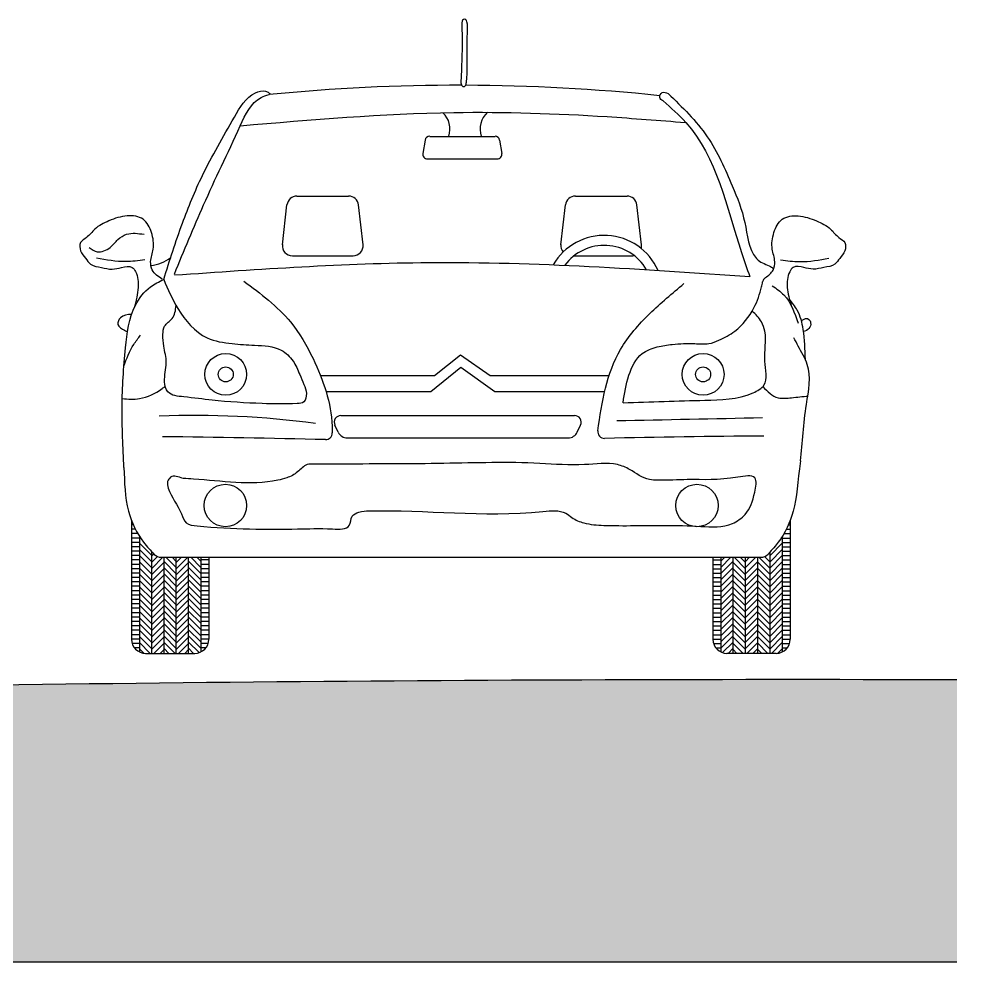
# Model space of a CAD drawing. Header units: inches. Extents: x -309 to 190, y -1585 to -1350.
# Drawn here: x 176.493 to 179.358, y -1441.357 to -1438.527 of the extents above; entities that cross this region are included whole.
import ezdxf

# ---------------------------------------------------------------- set-up
doc = ezdxf.new("R2010")
doc.units = ezdxf.units.IN
doc.header["$MEASUREMENT"] = 0
doc.layers.get('0').update_dxf_attribs({"color": 9, "linetype": 'CONTINUOUS'})
doc.layers.add('color gris', color=9, linetype='CONTINUOUS')

# ---------------------------------------------------------------- blocks, each defined once
blk = doc.blocks.new('*X74')
at = {"color": 0, "linetype": 'ByBlock'}
for p, q in [((19.331, 4.125), (19.556, 4.125)), ((19.331, 4), (19.556, 4)), ((19.331, 3.875), (19.556, 3.875)), ((19.331, 3.75), (19.556, 3.75)), ((19.331, 3.625), (19.556, 3.625)), ((19.331, 3.5), (19.556, 3.5)), ((19.331, 3.375), (19.556, 3.375)), ((19.349, 3.25), (19.556, 3.25)), ((19.413, 3.125), (19.556, 3.125))]:
    blk.add_line(p, q, dxfattribs=at)
blk = doc.blocks.new('Citroen forntal')
for p, q in [((-0.1228, -0.167), (-0.1296, -0.2066)), ((-0.109, -0.1555), (0.0871, -0.1555)), ((0.1009, -0.167), (0.1077, -0.2066)), ((-0.1158, -0.2229), (0.0939, -0.2229)), ((-0.5074, -0.3348), (-0.3526, -0.3348)), ((0.3285, -0.3348), (0.4833, -0.3348)), ((-0.5509, -0.4806), (-0.5372, -0.3613)), ((-0.309, -0.4806), (-0.3227, -0.3613)), ((0.2849, -0.4806), (0.2987, -0.3613)), ((0.5269, -0.4806), (0.5131, -0.3613)), ((-0.5211, -0.514), (-0.3388, -0.514)), ((0.3244, -0.514), (0.4971, -0.514)), ((-0.0943, -0.8737), (-0.0161, -0.811)), ((-0.0161, -0.811), (0.0722, -0.8737)), ((-0.1051, -0.9209), (-0.015, -0.8486)), ((-0.015, -0.8486), (0.0868, -0.9209)), ((-0.4366, -0.8737), (-0.0943, -0.8737)), ((0.0722, -0.8737), (0.4294, -0.8737)), ((-0.4201, -0.9209), (-0.1051, -0.9209)), ((0.0868, -0.9209), (0.4163, -0.9209)), ((-0.3753, -0.9934), (0.3257, -0.9934)), ((-0.3836, -1.0431), (-0.3935, -1.0218)), ((0.334, -1.0431), (0.3439, -1.0218)), ((-0.3564, -1.0605), (0.3068, -1.0605)), ((-1.0038, -1.3079), (-1.0038, -1.6648)), ((-1.0037, -1.3082), (-1.0038, -1.3082)), ((0.973, -1.3082), (0.9731, -1.3082)), ((0.9731, -1.3079), (0.9731, -1.6648)), ((-0.9983, -1.3213), (-1.0038, -1.3213)), ((-0.9921, -1.3345), (-1.0038, -1.3345)), ((0.9614, -1.3345), (0.9731, -1.3345)), ((0.9676, -1.3213), (0.9731, -1.3213)), ((-0.985, -1.3477), (-1.0038, -1.3477)), ((-0.98, -1.3609), (-1.0038, -1.3609)), ((-0.98, -1.3741), (-1.0038, -1.3741)), ((-0.98, -1.356), (-0.98, -1.7028)), ((-0.9769, -1.3608), (-0.98, -1.3577)), ((0.9462, -1.3608), (0.9493, -1.3577)), ((0.9493, -1.356), (0.9493, -1.7028)), ((0.9493, -1.3609), (0.9731, -1.3609)), ((0.9493, -1.3741), (0.9731, -1.3741)), ((0.9543, -1.3477), (0.9731, -1.3477)), ((-0.98, -1.3873), (-1.0038, -1.3873)), ((-0.98, -1.4005), (-1.0038, -1.4005)), ((-0.9431, -1.4132), (-0.98, -1.3763)), ((-0.9431, -1.4319), (-0.98, -1.395)), ((-0.9431, -1.707), (-0.9431, -1.4022)), ((0.9124, -1.4132), (0.9493, -1.3763)), ((0.9124, -1.4319), (0.9493, -1.395)), ((0.9124, -1.707), (0.9124, -1.4027)), ((0.9493, -1.3873), (0.9731, -1.3873)), ((0.9493, -1.4005), (0.9731, -1.4005)), ((-0.98, -1.4136), (-1.0038, -1.4136)), ((-0.98, -1.4268), (-1.0038, -1.4268)), ((-0.9431, -1.4507), (-0.98, -1.4138)), ((-0.9431, -1.4693), (-0.98, -1.4324)), ((-0.9431, -1.4148), (-0.9369, -1.4086)), ((-0.9431, -1.4334), (-0.926, -1.4163)), ((-0.9431, -1.4521), (-0.9097, -1.4187)), ((-0.9062, -1.707), (-0.9062, -1.4187)), ((-0.8693, -1.4685), (-0.9062, -1.4316)), ((-0.8693, -1.4499), (-0.9005, -1.4187)), ((-0.8693, -1.4312), (-0.8819, -1.4187)), ((-0.8693, -1.707), (-0.8693, -1.4187)), ((-0.8693, -1.453), (-0.835, -1.4187)), ((-0.8693, -1.4343), (-0.8537, -1.4187)), ((-0.8324, -1.707), (-0.8324, -1.4187)), ((-0.7955, -1.4677), (-0.8324, -1.4308)), ((-0.7955, -1.4491), (-0.8259, -1.4187)), ((-0.7955, -1.4305), (-0.8073, -1.4187)), ((-0.7955, -1.4187), (-0.7955, -1.7028)), ((-0.7717, -1.4268), (-0.7955, -1.4268)), ((-0.7717, -1.4187), (-0.7717, -1.6648)), ((0.7411, -1.4187), (0.7411, -1.6648)), ((0.7411, -1.4268), (0.7648, -1.4268)), ((0.7648, -1.4187), (0.7648, -1.7028)), ((0.7648, -1.4491), (0.7952, -1.4187)), ((0.7648, -1.4305), (0.7766, -1.4187)), ((0.7648, -1.4677), (0.8017, -1.4308)), ((0.8017, -1.707), (0.8017, -1.4187)), ((0.8386, -1.453), (0.8043, -1.4187)), ((0.8386, -1.4343), (0.823, -1.4187)), ((0.8386, -1.707), (0.8386, -1.4187)), ((0.8386, -1.4312), (0.8512, -1.4187)), ((0.8386, -1.4499), (0.8698, -1.4187)), ((0.8386, -1.4685), (0.8755, -1.4316)), ((0.8755, -1.707), (0.8755, -1.4187)), ((0.9124, -1.4521), (0.879, -1.4187)), ((0.9124, -1.4334), (0.8956, -1.4166)), ((0.9124, -1.4507), (0.9493, -1.4138)), ((0.9124, -1.4693), (0.9493, -1.4324)), ((0.9493, -1.4136), (0.9731, -1.4136)), ((0.9493, -1.4268), (0.9731, -1.4268)), ((-0.98, -1.44), (-1.0038, -1.44)), ((-0.98, -1.4532), (-1.0038, -1.4532)), ((-0.9431, -1.488), (-0.98, -1.451)), ((-0.9431, -1.4707), (-0.9062, -1.4338)), ((-0.9431, -1.4894), (-0.9062, -1.4525)), ((-0.8693, -1.4872), (-0.9062, -1.4503)), ((-0.8693, -1.4716), (-0.8324, -1.4347)), ((-0.8693, -1.4903), (-0.8324, -1.4534)), ((-0.7955, -1.4864), (-0.8324, -1.4495)), ((-0.7717, -1.44), (-0.7955, -1.44)), ((-0.7717, -1.4532), (-0.7955, -1.4532)), ((0.7411, -1.44), (0.7648, -1.44)), ((0.7411, -1.4532), (0.7648, -1.4532)), ((0.7648, -1.4864), (0.8017, -1.4495)), ((0.8386, -1.4716), (0.8017, -1.4347)), ((0.8386, -1.4903), (0.8017, -1.4534)), ((0.8386, -1.4872), (0.8755, -1.4503)), ((0.9124, -1.4707), (0.8755, -1.4338)), ((0.9124, -1.4894), (0.8755, -1.4525)), ((0.9124, -1.488), (0.9493, -1.451)), ((0.9493, -1.44), (0.9731, -1.44)), ((0.9493, -1.4532), (0.9731, -1.4532)), ((-0.98, -1.4664), (-1.0038, -1.4664)), ((-0.98, -1.4796), (-1.0038, -1.4796)), ((-0.9431, -1.5066), (-0.98, -1.4697)), ((-0.9431, -1.5252), (-0.98, -1.4883)), ((-0.9431, -1.5082), (-0.9062, -1.4712)), ((-0.9431, -1.5268), (-0.9062, -1.4899)), ((-0.8693, -1.5058), (-0.9062, -1.4689)), ((-0.8693, -1.5245), (-0.9062, -1.4876)), ((-0.8693, -1.5089), (-0.8324, -1.472)), ((-0.7955, -1.505), (-0.8324, -1.4681)), ((-0.7955, -1.5237), (-0.8324, -1.4868)), ((-0.7717, -1.4664), (-0.7955, -1.4664)), ((-0.7717, -1.4796), (-0.7955, -1.4796)), ((0.7411, -1.4664), (0.7648, -1.4664)), ((0.7411, -1.4796), (0.7648, -1.4796)), ((0.7648, -1.505), (0.8017, -1.4681)), ((0.7648, -1.5237), (0.8017, -1.4868)), ((0.8386, -1.5089), (0.8017, -1.472)), ((0.8386, -1.5058), (0.8755, -1.4689)), ((0.8386, -1.5245), (0.8755, -1.4876)), ((0.9124, -1.5082), (0.8755, -1.4712)), ((0.9124, -1.5268), (0.8755, -1.4899)), ((0.9124, -1.5066), (0.9493, -1.4697)), ((0.9124, -1.5252), (0.9493, -1.4883)), ((0.9493, -1.4664), (0.9731, -1.4664)), ((0.9493, -1.4796), (0.9731, -1.4796)), ((-0.98, -1.4928), (-1.0038, -1.4928)), ((-0.98, -1.5059), (-1.0038, -1.5059)), ((-0.9431, -1.5439), (-0.98, -1.507)), ((-0.9431, -1.5454), (-0.9062, -1.5085)), ((-0.8693, -1.5431), (-0.9062, -1.5062)), ((-0.8693, -1.5276), (-0.8324, -1.4907)), ((-0.8693, -1.5462), (-0.8324, -1.5093)), ((-0.7955, -1.5423), (-0.8324, -1.5054)), ((-0.7717, -1.4928), (-0.7955, -1.4928)), ((-0.7717, -1.5059), (-0.7955, -1.5059)), ((0.7411, -1.4928), (0.7648, -1.4928)), ((0.7411, -1.5059), (0.7648, -1.5059)), ((0.7648, -1.5423), (0.8017, -1.5054)), ((0.8386, -1.5276), (0.8017, -1.4907)), ((0.8386, -1.5462), (0.8017, -1.5093)), ((0.8386, -1.5431), (0.8755, -1.5062)), ((0.9124, -1.5454), (0.8755, -1.5085)), ((0.9124, -1.5439), (0.9493, -1.507)), ((0.9493, -1.4928), (0.9731, -1.4928)), ((0.9493, -1.5059), (0.9731, -1.5059)), ((-0.98, -1.5191), (-1.0038, -1.5191)), ((-0.98, -1.5323), (-1.0038, -1.5323)), ((-0.98, -1.5455), (-1.0038, -1.5455)), ((-0.9431, -1.5625), (-0.98, -1.5256)), ((-0.9431, -1.5812), (-0.98, -1.5443)), ((-0.9431, -1.5641), (-0.9062, -1.5272)), ((-0.9431, -1.5827), (-0.9062, -1.5458)), ((-0.8693, -1.5618), (-0.9062, -1.5249)), ((-0.8693, -1.5804), (-0.9062, -1.5435)), ((-0.8693, -1.5649), (-0.8324, -1.528)), ((-0.8693, -1.5835), (-0.8324, -1.5466)), ((-0.7955, -1.561), (-0.8324, -1.5241)), ((-0.7955, -1.5796), (-0.8324, -1.5427)), ((-0.7717, -1.5191), (-0.7955, -1.5191)), ((-0.7717, -1.5323), (-0.7955, -1.5323)), ((-0.7717, -1.5455), (-0.7955, -1.5455)), ((0.7411, -1.5191), (0.7648, -1.5191)), ((0.7411, -1.5323), (0.7648, -1.5323)), ((0.7411, -1.5455), (0.7648, -1.5455)), ((0.7648, -1.561), (0.8017, -1.5241)), ((0.7648, -1.5796), (0.8017, -1.5427)), ((0.8386, -1.5649), (0.8017, -1.528)), ((0.8386, -1.5835), (0.8017, -1.5466)), ((0.8386, -1.5618), (0.8755, -1.5249)), ((0.8386, -1.5804), (0.8755, -1.5435)), ((0.9124, -1.5641), (0.8755, -1.5272)), ((0.9124, -1.5827), (0.8755, -1.5458)), ((0.9124, -1.5625), (0.9493, -1.5256)), ((0.9124, -1.5812), (0.9493, -1.5443)), ((0.9493, -1.5191), (0.9731, -1.5191)), ((0.9493, -1.5323), (0.9731, -1.5323)), ((0.9493, -1.5455), (0.9731, -1.5455)), ((-0.98, -1.5587), (-1.0038, -1.5587)), ((-0.98, -1.5719), (-1.0038, -1.5719)), ((-0.9431, -1.5998), (-0.98, -1.5629)), ((-0.9431, -1.6014), (-0.9062, -1.5645)), ((-0.8693, -1.5991), (-0.9062, -1.5621)), ((-0.8693, -1.6022), (-0.8324, -1.5653)), ((-0.7955, -1.5983), (-0.8324, -1.5614)), ((-0.7717, -1.5587), (-0.7955, -1.5587)), ((-0.7736, -1.5719), (-0.7955, -1.5719)), ((0.7411, -1.5587), (0.7648, -1.5587)), ((0.7429, -1.5719), (0.7648, -1.5719)), ((0.7648, -1.5983), (0.8017, -1.5614)), ((0.8386, -1.6022), (0.8017, -1.5653)), ((0.8386, -1.5991), (0.8755, -1.5621)), ((0.9124, -1.6014), (0.8755, -1.5645)), ((0.9124, -1.5998), (0.9493, -1.5629)), ((0.9493, -1.5587), (0.9731, -1.5587)), ((0.9493, -1.5719), (0.9731, -1.5719)), ((-0.98, -1.585), (-1.0038, -1.585)), ((-0.98, -1.5982), (-1.0038, -1.5982)), ((-0.9431, -1.6185), (-0.98, -1.5816)), ((-0.9431, -1.6371), (-0.98, -1.6002)), ((-0.9431, -1.62), (-0.9062, -1.5831)), ((-0.9431, -1.6387), (-0.9062, -1.6018)), ((-0.8693, -1.6177), (-0.9062, -1.5808)), ((-0.8693, -1.6363), (-0.9062, -1.5994)), ((-0.8693, -1.6208), (-0.8324, -1.5839)), ((-0.8693, -1.6395), (-0.8324, -1.6026)), ((-0.7955, -1.6169), (-0.8324, -1.58)), ((-0.7955, -1.6356), (-0.8324, -1.5987)), ((0.7648, -1.6169), (0.8017, -1.58)), ((0.7648, -1.6356), (0.8017, -1.5987)), ((0.8386, -1.6208), (0.8017, -1.5839)), ((0.8386, -1.6395), (0.8017, -1.6026)), ((0.8386, -1.6177), (0.8755, -1.5808)), ((0.8386, -1.6363), (0.8755, -1.5994)), ((0.9124, -1.62), (0.8755, -1.5831)), ((0.9124, -1.6387), (0.8755, -1.6018)), ((0.9124, -1.6185), (0.9493, -1.5816)), ((0.9124, -1.6371), (0.9493, -1.6002)), ((0.9493, -1.585), (0.9731, -1.585)), ((0.9493, -1.5982), (0.9731, -1.5982)), ((-0.98, -1.6114), (-1.0038, -1.6114)), ((-0.98, -1.6246), (-1.0038, -1.6246)), ((-0.9431, -1.6558), (-0.98, -1.6189)), ((-0.9431, -1.6573), (-0.9062, -1.6204)), ((-0.8693, -1.655), (-0.9062, -1.6181)), ((-0.8693, -1.6581), (-0.8324, -1.6212)), ((-0.7955, -1.6542), (-0.8324, -1.6173)), ((0.7648, -1.6542), (0.8017, -1.6173)), ((0.8386, -1.6581), (0.8017, -1.6212)), ((0.8386, -1.655), (0.8755, -1.6181)), ((0.9124, -1.6573), (0.8755, -1.6204)), ((0.9124, -1.6558), (0.9493, -1.6189)), ((0.9493, -1.6114), (0.9731, -1.6114)), ((0.9493, -1.6246), (0.9731, -1.6246)), ((-0.98, -1.6378), (-1.0038, -1.6378)), ((-0.98, -1.651), (-1.0038, -1.651)), ((-0.9431, -1.6744), (-0.98, -1.6375)), ((-0.9431, -1.6931), (-0.98, -1.6562)), ((-0.9431, -1.676), (-0.9062, -1.6391)), ((-0.9431, -1.6946), (-0.9062, -1.6577)), ((-0.8693, -1.6736), (-0.9062, -1.6367)), ((-0.8693, -1.6923), (-0.9062, -1.6554)), ((-0.8693, -1.6767), (-0.8324, -1.6398)), ((-0.8693, -1.6954), (-0.8324, -1.6585)), ((-0.7955, -1.6729), (-0.8324, -1.636)), ((-0.7955, -1.6915), (-0.8324, -1.6546)), ((0.7648, -1.6729), (0.8017, -1.636)), ((0.7648, -1.6915), (0.8017, -1.6546)), ((0.8386, -1.6767), (0.8017, -1.6398)), ((0.8386, -1.6954), (0.8017, -1.6585)), ((0.8386, -1.6736), (0.8755, -1.6367)), ((0.8386, -1.6923), (0.8755, -1.6554)), ((0.9124, -1.676), (0.8755, -1.6391)), ((0.9124, -1.6946), (0.8755, -1.6577)), ((0.9124, -1.6744), (0.9493, -1.6375)), ((0.9124, -1.6931), (0.9493, -1.6562)), ((0.9493, -1.6378), (0.9731, -1.6378)), ((0.9493, -1.651), (0.9731, -1.651)), ((-0.98, -1.6642), (-1.0038, -1.6642)), ((-0.98, -1.6773), (-1.0019, -1.6773)), ((-0.98, -1.6905), (-0.9951, -1.6905)), ((-0.9478, -1.707), (-0.98, -1.6748)), ((-0.9369, -1.707), (-0.9062, -1.6764)), ((-0.8732, -1.707), (-0.9062, -1.674)), ((-0.8623, -1.707), (-0.8324, -1.6771)), ((-0.8008, -1.7049), (-0.8324, -1.6733)), ((0.7701, -1.7049), (0.8017, -1.6733)), ((0.8316, -1.707), (0.8017, -1.6771)), ((0.8425, -1.707), (0.8755, -1.674)), ((0.9062, -1.707), (0.8755, -1.6764)), ((0.9171, -1.707), (0.9493, -1.6748)), ((0.9493, -1.6642), (0.9731, -1.6642)), ((0.9493, -1.6773), (0.9712, -1.6773)), ((0.9493, -1.6905), (0.9644, -1.6905)), ((-0.9668, -1.7067), (-0.98, -1.6935)), ((-0.9616, -1.707), (-0.8139, -1.707)), ((-0.9182, -1.707), (-0.9062, -1.695)), ((-0.8919, -1.707), (-0.9062, -1.6927)), ((-0.8437, -1.707), (-0.8324, -1.6958)), ((-0.8173, -1.707), (-0.8324, -1.6919)), ((0.9309, -1.707), (0.7832, -1.707)), ((0.7866, -1.707), (0.8017, -1.6919)), ((0.813, -1.707), (0.8017, -1.6958)), ((0.8612, -1.707), (0.8755, -1.6927)), ((0.8876, -1.707), (0.8755, -1.695)), ((0.9361, -1.7067), (0.9493, -1.6935))]:
    blk.add_line(p, q)
for centre, radius in [((-0.721, -0.8699), 0.0627), ((0.7116, -0.8699), 0.0627), ((-0.721, -0.8699), 0.0226), ((0.7116, -0.8699), 0.0226), ((-0.722, -1.2634), 0.0637), ((0.6931, -1.2634), 0.0637)]:
    blk.add_circle(centre, radius)
for centre, radius, start, end in [((-0.0206, -5.8094), 5.8072, 89.92656, 95.63803), ((-0.0206, -5.8094), 5.8072, 84.04542, 89.8073), ((-0.1158, -0.1335), 0.0677, 341.0728, 46.3353), ((0.1099, -0.1335), 0.0677, 132.2588, 198.9272), ((-0.109, -0.1694), 0.014, 90, 170.2082), ((0.0871, -0.1694), 0.014, 9.7918, 90), ((-0.1158, -0.2089), 0.014, 170.2082, 270), ((0.0939, -0.2089), 0.014, 270, 9.7918), ((-0.5074, -0.3648), 0.03, 90, 173.4106), ((-0.3526, -0.3648), 0.03, 6.5894, 90), ((0.3285, -0.3648), 0.03, 90, 173.4106), ((0.4833, -0.3648), 0.03, 6.5894, 90), ((0.4149, -0.6295), 0.1768, 23.9021, 149.9512), ((-0.5211, -0.484), 0.03, 173.4106, 270), ((-0.3388, -0.484), 0.03, 270, 6.5894), ((0.3147, -0.484), 0.03, 173.4106, 219.2213), ((0.4149, -0.6295), 0.1468, 30.1912, 143.6305), ((0.4971, -0.484), 0.03, 344.5945, 6.5894), ((0.4971, -0.484), 0.03, 270, 284.0345), ((-0.9562, -0.4287), 0.1145, 275.2798, 307.7048), ((0.9098, -0.5961), 0.02, 124.2213, 168.168), ((-0.8127, -3.7321), 2.739, 82.4291, 92.251), ((-0.3753, -1.0134), 0.02, 90, 204.8), ((0.3257, -1.0134), 0.02, 335.2, 90), ((4.2283, -172.6541), 171.6859, 91.114153, 91.260217), ((-1.5196, -48.7521), 47.6991, 88.68103, 89.26919), ((-0.4212, -1.0457), 0.02, 268.681, 359.8309), ((-0.3564, -1.0305), 0.03, 204.8, 270), ((0.3068, -1.0305), 0.03, 270, 335.2), ((0.4154, -1.0418), 0.02, 172.1097, 271.2454), ((1.0959, -32.3415), 31.2871, 90.37046, 91.24537), ((-0.9144, -1.3887), 0.03, 225.0136, 270), ((0.8846, -1.3887), 0.03, 270, 317.275), ((-0.9616, -1.6648), 0.0422, 180, 270), ((-0.8139, -1.6648), 0.0422, 270, 0), ((0.7832, -1.6648), 0.0422, 180, 270), ((0.9309, -1.6648), 0.0422, 270, 0)]:
    blk.add_arc(centre, radius, start, end)
for points in [[(-0.0153, 0.0078), (-0.0123, -0.0034), (-0.007, -0.0064), (-0.0025, -0.0042), (0.0013, 0.0071), (0.0035, 0.1034), (0.0043, 0.1583), (0.0028, 0.1884), (-0.0002, 0.1944), (-0.0078, 0.1952), (-0.0115, 0.1899), (-0.0123, 0.1809), (-0.013, 0.0575), (-0.0153, 0.0056)], [(0.5915, -0.0494), (0.5814, -0.0394), (0.589, -0.0244), (0.6065, -0.0269)], [(-0.8749, -0.5687), (-0.7873, -0.3613), (-0.6773, -0.1239), (-0.6147, -0.039), (-0.5911, -0.0303)], [(0.5915, -0.0494), (0.6597, -0.1137), (0.8266, -0.5041), (0.8516, -0.5766)], [(-0.9113, -0.5841), (-0.9413, -0.5566), (-0.9463, -0.5316), (-0.9388, -0.4941), (-0.9438, -0.4442), (-0.9688, -0.4042), (-1.0163, -0.3942), (-1.0714, -0.4092), (-1.1139, -0.4342), (-1.1389, -0.4592), (-1.1564, -0.4742), (-1.1564, -0.4991), (-1.1414, -0.5216), (-1.1264, -0.5391), (-1.0939, -0.5491), (-1.0614, -0.5541), (-1.0338, -0.5491), (-1.0013, -0.5491), (-0.9913, -0.5616), (-0.9838, -0.6091), (-0.9944, -0.6675)], [(-1.1306, -0.4887), (-1.1071, -0.5017), (-1.0679, -0.4887), (-1.0444, -0.4652), (-1.0183, -0.4495), (-0.966, -0.4495)], [(-0.9638, -0.5266), (-1.0213, -0.5316), (-1.1089, -0.5216)], [(-0.8744, -0.5716), (-0.1115, -0.5341), (0.8516, -0.5766)], [(0.9442, -0.5266), (1.0017, -0.5316), (1.0893, -0.5216)], [(-1.0264, -1.1497), (-1.0319, -0.9674), (-1.0219, -0.79), (-0.9919, -0.6626), (-0.9469, -0.6076), (-0.9072, -0.5849)], [(-0.9072, -0.5849), (-0.8643, -0.6725), (-0.7768, -0.76), (-0.7017, -0.7775), (-0.6342, -0.7825), (-0.5542, -0.7975), (-0.5191, -0.83), (-0.4991, -0.8699), (-0.4866, -0.8999), (-0.4791, -0.9274), (-0.4866, -0.9524), (-0.5066, -0.9574), (-0.6117, -0.9574), (-0.7618, -0.9474), (-0.8468, -0.9374), (-0.8944, -0.9224), (-0.9044, -0.8924), (-0.8994, -0.835), (-0.9069, -0.785), (-0.9094, -0.75), (-0.9044, -0.725), (-0.8819, -0.7025), (-0.87, -0.6629)], [(0.9192, -0.6041), (0.9542, -0.6316), (0.9967, -0.7165)], [(-1.0268, -0.8453), (-0.9969, -0.78), (-0.9769, -0.7525)], [(1.0043, -1.1298), (1.0218, -0.9599), (1.0243, -0.84), (0.9968, -0.785), (0.9843, -0.76)], [(0.8908, -0.9067), (0.9367, -0.9399), (0.9768, -0.9399), (1.0268, -0.9349)], [(-0.8502, -1.1822), (-0.8863, -1.1786), (-0.8953, -1.1912), (-0.8935, -1.2111), (-0.8538, -1.2886), (-0.8394, -1.3156), (-0.8069, -1.3247), (-0.5054, -1.3337), (-0.4007, -1.3337), (-0.3502, -1.3229), (-0.3412, -1.2958), (-0.3213, -1.2832), (-0.2906, -1.2796), (0.231, -1.2814), (0.2996, -1.2868), (0.3177, -1.2994), (0.3538, -1.3156), (0.4133, -1.3229), (0.5956, -1.3229), (0.7048, -1.326), (0.7996, -1.3174), (0.8375, -1.2904), (0.8664, -1.2237), (0.8664, -1.1804), (0.8159, -1.1786), (0.6642, -1.1858), (0.5758, -1.1876), (0.5505, -1.1858), (0.491, -1.1552), (0.4549, -1.1408), (0.3556, -1.1408), (0.222, -1.1371), (-0.0668, -1.1371), (-0.3646, -1.1389), (-0.4567, -1.1389), (-0.4765, -1.1408), (-0.5054, -1.1624), (-0.5379, -1.1804), (-0.565, -1.1876), (-0.8177, -1.184), (-0.8484, -1.1822)]]:
    blk.add_spline(points, degree=3)
for points, knots in [([(-0.9072, -0.5849), (-0.8892, -0.5284), (-0.8557, -0.4228), (-0.7878, -0.2572), (-0.713, -0.1308), (-0.6565, -0.0297), (-0.6074, -0.0164), (-0.5924, -0.0235), (-0.5883, -0.028), (-0.5872, -0.03)], [0, 0, 0, 0, 0.178132, 0.332603, 0.5328214, 0.6291783, 0.6602364, 0.6708806, 0.6776262, 0.6776262, 0.6776262, 0.6776262]), ([(0.6065, -0.0269), (0.6488, -0.0679), (0.7311, -0.1476), (0.7936, -0.2896), (0.8425, -0.4095), (0.8466, -0.4962), (0.8848, -0.5353), (0.9057, -0.5405), (0.9204, -0.5505), (0.9234, -0.5527)], [0, 0, 0, 0, 0.1752285, 0.340652, 0.4568204, 0.5698268, 0.5768981, 0.6194132, 0.6305139, 0.6305139, 0.6305139, 0.6305139]), ([(-0.6772, -0.1237), (-0.4639, -0.1055), (-0.0976, -0.0743), (0.3489, -0.0893), (0.5802, -0.1077), (0.6585, -0.1139)], [0.00261, 0.00261, 0.00261, 0.00261, 0.644131, 1.10458, 1.340372, 1.340372, 1.340372, 1.340372]), ([(0.8985, -0.5795), (0.908, -0.5731), (0.9235, -0.5608), (0.9294, -0.5268), (0.9147, -0.4907), (0.9211, -0.445), (0.9445, -0.3971), (1.0012, -0.3905), (1.0493, -0.407), (1.0933, -0.4285), (1.114, -0.4581), (1.1414, -0.4719), (1.139, -0.5019), (1.1221, -0.5198), (1.1063, -0.5448), (1.0741, -0.5481), (1.0431, -0.5568), (1.0137, -0.5487), (0.9841, -0.5422), (0.9645, -0.571), (0.9615, -0.6117), (0.9704, -0.6447), (0.9754, -0.6622)], [0.0078523, 0.0078523, 0.0078523, 0.0078523, 0.0407006, 0.0661832, 0.1044072, 0.1546304, 0.2017904, 0.2503587, 0.3073975, 0.3567207, 0.3920773, 0.415129, 0.4401157, 0.4671525, 0.4902002, 0.5242211, 0.5571226, 0.5850894, 0.617609, 0.6336154, 0.6816797, 0.7359765, 0.7359765, 0.7359765, 0.7359765]), ([(-0.6667, -0.5901), (-0.6162, -0.6276), (-0.5307, -0.6911), (-0.4428, -0.8447), (-0.4022, -0.9617), (-0.4012, -1.0388), (-0.4012, -1.0457)], [0, 0, 0, 0, 0.1860485, 0.3150792, 0.5254905, 0.5463824, 0.5463824, 0.5463824, 0.5463824]), ([(0.3956, -1.0391), (0.4076, -0.9526), (0.4297, -0.8207), (0.5489, -0.685), (0.6192, -0.6266), (0.6541, -0.5976)], [0.022761, 0.022761, 0.022761, 0.022761, 0.2767601, 0.4153584, 0.5517783, 0.5517783, 0.5517783, 0.5517783]), ([(0.4715, -0.9549), (0.4757, -0.9274), (0.4838, -0.875), (0.5169, -0.8068), (0.5728, -0.786), (0.6262, -0.7785), (0.678, -0.7756), (0.726, -0.781), (0.7667, -0.765), (0.8187, -0.7366), (0.8647, -0.6791), (0.8833, -0.624), (0.8891, -0.5972), (0.8902, -0.592)], [0, 0, 0, 0, 0.0842949, 0.1605999, 0.2098648, 0.2555118, 0.3230989, 0.3656246, 0.397263, 0.4521668, 0.5427486, 0.6091486, 0.625138, 0.625138, 0.625138, 0.625138]), ([(1.0184, -0.8252), (1.0175, -0.7951), (1.016, -0.7451), (1.0004, -0.6813), (0.9792, -0.6548), (0.9705, -0.644)], [0, 0, 0, 0, 0.0904106, 0.1504886, 0.1916073, 0.1916073, 0.1916073, 0.1916073]), ([(0.4715, -0.9549), (0.5534, -0.9521), (0.6843, -0.9476), (0.8268, -0.9453), (0.9111, -0.8996), (0.8882, -0.8209), (0.9052, -0.7598), (0.8864, -0.7069), (0.8699, -0.6895), (0.8585, -0.6803)], [0, 0, 0, 0, 0.2452631, 0.3920834, 0.4316212, 0.5041259, 0.594078, 0.6233281, 0.6668488, 0.6668488, 0.6668488, 0.6668488]), ([(-1.0036, -0.6901), (-1.0162, -0.6903), (-1.036, -0.6918), (-1.0505, -0.7239), (-1.0296, -0.7347), (-1.0187, -0.7406), (-1.0161, -0.7421)], [0.0038134, 0.0038134, 0.0038134, 0.0038134, 0.03883104, 0.0601827, 0.08676106, 0.09586692, 0.09586692, 0.09586692, 0.09586692]), ([(1.0063, -0.7087), (1.0154, -0.7024), (1.027, -0.6981), (1.0366, -0.7174), (1.0322, -0.7334), (1.0187, -0.7404), (1.0128, -0.7415)], [0.01637339, 0.01637339, 0.01637339, 0.01637339, 0.0436791, 0.05485603, 0.07304819, 0.08980389, 0.08980389, 0.08980389, 0.08980389]), ([(-1.0316, -0.9424), (-1.014, -0.9443), (-0.9719, -0.9464), (-0.9278, -0.9257), (-0.9056, -0.9075), (-0.9026, -0.9049)], [0.0202402, 0.0202402, 0.0202402, 0.0202402, 0.072587, 0.1464843, 0.1583802, 0.1583802, 0.1583802, 0.1583802]), ([(1.0043, -1.1298), (0.9945, -1.194), (0.9924, -1.2729), (0.952, -1.3589), (0.9201, -1.3944), (0.9066, -1.409)], [0, 0, 0, 0, 0.1317559, 0.235108, 0.2751885, 0.2751885, 0.2751885, 0.2751885]), ([(-1.0264, -1.1497), (-1.0251, -1.194), (-1.023, -1.2729), (-0.9814, -1.3615), (-0.947, -1.3985), (-0.9356, -1.4099)], [0, 0, 0, 0, 0.1317559, 0.235108, 0.2834301, 0.2834301, 0.2834301, 0.2834301])]:
    blk.add_open_spline(points, degree=3, knots=knots)
blk.add_open_spline([(-0.9144, -1.4187), (-0.3147, -1.4187), (0.2849, -1.4187), (0.8846, -1.4187)], degree=3)
for p, xscale, yscale, zscale in [((1.2673, -2.0202), -0.105482038903915, 0.1054820389039435, 0.1054820389039474), ((-1.298, -2.0202), 0.105482038903915, 0.105482038903915, 0.105482038903915)]:
    blk.add_blockref('*X74', p, dxfattribs=dict(xscale=xscale, yscale=yscale, zscale=zscale))

msp = doc.modelspace()

# ---------------------------------------------------------------- hatches: boundary and pattern name
at = {"layer": 'color gris'}
h = msp.add_hatch(color=256, dxfattribs=at)
edge = h.paths.add_edge_path()
edge.add_line((70.8241, -1440.4566), (66.8041, -1440.4566))
edge.add_line((66.8041, -1440.4566), (66.8041, -1440.5566))
edge.add_arc((62.8041, -1639.047), 198.5307, 88.845525, 91.154475)
edge.add_line((58.8041, -1440.5566), (58.8041, -1441.3566))
edge.add_line((58.8041, -1441.3566), (70.8241, -1441.3566))
edge.add_line((70.8241, -1441.3566), (70.8241, -1440.4566))
edge = h.paths.add_edge_path()
edge.add_line((179.3075, -1441.3566), (179.3075, -1440.5102))
edge.add_arc((178.8041, -1610.2361), 169.7266, 89.830052, 91.350432)
edge.add_line((174.8041, -1440.5566), (174.8041, -1440.4566))
edge.add_line((174.8041, -1440.4566), (170.8041, -1440.4566))
edge.add_line((170.8041, -1440.4566), (170.8041, -1441.3566))
edge.add_line((170.8041, -1441.3566), (179.3075, -1441.3566))

# ---------------------------------------------------------------- linework, layer by layer
msp.add_lwpolyline([(58.8041, -1440.5566), (58.8041, -1441.3566), (174.8041, -1441.3566), (179.3075, -1441.3566)])
msp.add_arc((178.8041, -1610.2361), 169.7266, 89.830052, 91.350432)

# ---------------------------------------------------------------- block references
msp.add_blockref('Citroen forntal', (177.8342, -1438.7236))

doc.saveas('drawing.dxf')
